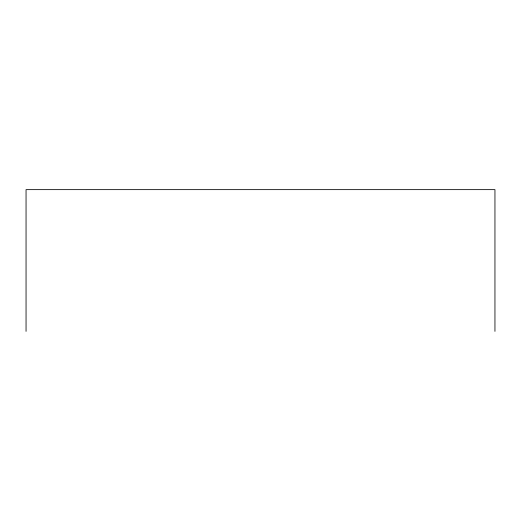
<?xml version="1.0" encoding="UTF-8"?>
<svg xmlns="http://www.w3.org/2000/svg" width="521" height="521" viewBox="0 0 521 521"><rect width="100%" height="100%" fill="white"/><g stroke="black" fill="none" stroke-linecap="round" stroke-linejoin="round"><path stroke-width="0.78" d="M494.95 331.363L494.95 189.637L26.05 189.637L26.05 331.363"/></g></svg>
